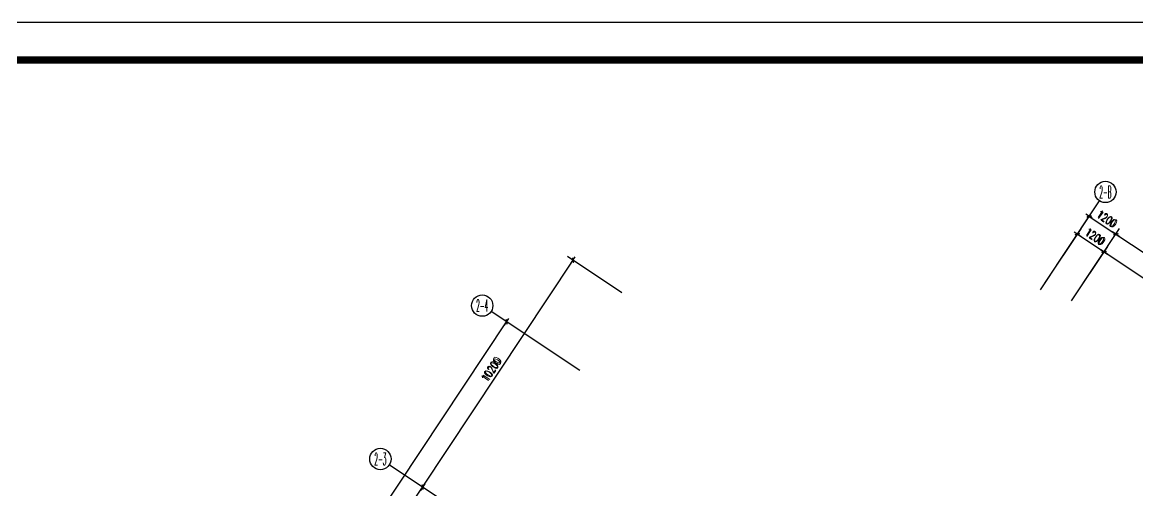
# Model space of a CAD drawing. Extents: x -149393 to 1177518, y -366685 to 296590.
# Drawn here: x 784228 to 826054, y -210219 to -192676 of the extents above; entities that cross this region are included whole.
import ezdxf
from ezdxf.enums import TextEntityAlignment as Align

# ---------------------------------------------------------------- set-up
doc = ezdxf.new("R2010")
doc.units = 0
doc.header["$LTSCALE"] = 1000
doc.header["$MEASUREMENT"] = 0
doc.layers.get('0').update_dxf_attribs({"linetype": 'CONTINUOUS'})
doc.layers.get('Defpoints').update_dxf_attribs({"linetype": 'CONTINUOUS'})
for name, color, linetype in [('AXIS', 3, 'CONTINUOUS'), ('AXIS_TEXT', 7, 'CONTINUOUS'), ('PUB_TITLE', 253, 'CONTINUOUS')]:
    doc.layers.add(name, color=color, linetype=linetype)
doc.styles.add('_TCH_AXIS', font='COMPLEX', dxfattribs={"bigfont": 'GBCBIG'})
doc.styles.add('_TCH_DIM_T3', font='SIMPLEX', dxfattribs={"width": 0.705882, "bigfont": 'GBCBIG'})
doc.styles.add('COMPLEX', font='COMPLEX')
doc.styles.add('DIM_FONT', font='SIMPLEX.shx', dxfattribs={"width": 0.8})
doc.dimstyles.new('_TCH_ARCH&&100', dxfattribs={"dimtxt": 297.5, "dimasz": 100, "dimexe": 250, "dimexo": 300, "dimgap": 126.25, "dimtad": 1, "dimdec": 0, "dimzin": 0, "dimdsep": 46, "dimtxsty": '_TCH_DIM_T3', "dimblk": 'ARCHTICK', "dimcen": 0.09, "dimclrt": 7, "dimazin": 2, "dimtfac": 1, "dimtdec": 0, "dimtix": 1, "dimtmove": 2, "dimatfit": 3, "dimfxl": 1, "dimtolj": 1, "dimtzin": 0, "dimarcsym": 0})
doc.dimstyles.new('DIMN', dxfattribs={"dimtxt": 300, "dimasz": 1, "dimexe": 250, "dimexo": 300, "dimgap": 150, "dimtad": 1, "dimdec": 0, "dimdsep": 46, "dimtxsty": 'DIM_FONT', "dimblk": '_DIMX', "dimcen": 2.5, "dimclrt": 7, "dimadec": 0, "dimazin": 0, "dimtfac": 1, "dimtdec": 0, "dimtix": 1, "dimtmove": 2, "dimatfit": 3, "dimldrblk": '_DIMX', "dimfxl": 1, "dimtolj": 1, "dimarcsym": 0})

# ---------------------------------------------------------------- blocks, each defined once
blk = doc.blocks.new('_DIMX')
blk.add_line((-150, 0), (150, 0))
at = {"const_width": 50}
blk.add_lwpolyline([(-70, -70), (70, 70)], dxfattribs=at)
blk = doc.blocks.new('_ArchTick')
at = {"color": 0, "linetype": 'ByBlock', "const_width": 0.4}
blk.add_lwpolyline([(-0.5, -0.5), (0.5, 0.5)], dxfattribs=at)
blk = doc.blocks.new('*D1373')
at = {"layer": 'AXIS', "color": 0, "lineweight": -2, "transparency": 16777216}
for p, q in [((823576, -203109), (824932, -201069)), ((824793, -201277), (830790, -205261)), ((829573, -207094), (830929, -205053))]:
    blk.add_line(p, q, dxfattribs=at)
at = {"layer": 'Defpoints', "color": 0, "transparency": 16777216}
for p in [(823410, -203359), (830790, -205261), (829407, -207344)]:
    blk.add_point(p, dxfattribs=at)
at = {"layer": 'AXIS', "color": 0, "lineweight": -2, "transparency": 16777216, "xscale": 100, "yscale": 100, "zscale": 100}
for p, rotation in [((824793, -201277), 146.3999999999997), ((830790, -205261), 326.3999999999997)]:
    blk.add_blockref('_ArchTick', p, dxfattribs=dict(at, rotation=rotation))
at = {"layer": 'AXIS', "color": 7, "transparency": 16777216, "insert": (827944, -203040), "char_height": 297.5, "attachment_point": 5, "rotation": 326.4, "style": '_TCH_DIM_T3'}
blk.add_mtext('\\A1;7200', dxfattribs=at)
blk = doc.blocks.new('*D1374')
at = {"layer": 'AXIS', "color": 0, "lineweight": -2, "transparency": 16777216}
for p, q in [((823576, -203109), (825374, -200402)), ((825236, -200611), (831233, -204595)), ((829573, -207094), (831372, -204387))]:
    blk.add_line(p, q, dxfattribs=at)
at = {"layer": 'Defpoints', "color": 0, "transparency": 16777216}
for p in [(823410, -203359), (831233, -204595), (829407, -207344)]:
    blk.add_point(p, dxfattribs=at)
at = {"layer": 'AXIS', "color": 0, "lineweight": -2, "transparency": 16777216, "xscale": 100, "yscale": 100, "zscale": 100}
for p, rotation in [((825236, -200611), 146.3999999999997), ((831233, -204595), 326.3999999999997)]:
    blk.add_blockref('_ArchTick', p, dxfattribs=dict(at, rotation=rotation))
at = {"layer": 'AXIS', "color": 7, "transparency": 16777216, "insert": (828387, -202374), "char_height": 297.5, "attachment_point": 5, "rotation": 326.4, "style": '_TCH_DIM_T3'}
blk.add_mtext('\\A1;7200', dxfattribs=at)
blk = doc.blocks.new('*D1375')
at = {"layer": 'AXIS', "color": 0, "lineweight": -2, "transparency": 16777216}
for p, q in [((822576, -202445), (823932, -200405)), ((823794, -200613), (824793, -201277)), ((823576, -203109), (824932, -201069))]:
    blk.add_line(p, q, dxfattribs=at)
at = {"layer": 'Defpoints', "color": 0, "transparency": 16777216}
for p in [(824793, -201277), (822410, -202695), (823410, -203359)]:
    blk.add_point(p, dxfattribs=at)
at = {"layer": 'AXIS', "color": 0, "lineweight": -2, "transparency": 16777216, "xscale": 100, "yscale": 100, "zscale": 100}
for p, rotation in [((823794, -200613), 146.4000000000012), ((824793, -201277), 326.4000000000012)]:
    blk.add_blockref('_ArchTick', p, dxfattribs=dict(at, rotation=rotation))
at = {"layer": 'AXIS', "color": 7, "transparency": 16777216, "insert": (824446, -200716), "char_height": 297.5, "attachment_point": 5, "rotation": 326.4, "style": '_TCH_DIM_T3'}
blk.add_mtext('\\A1;1200', dxfattribs=at)
blk = doc.blocks.new('*D1376')
at = {"layer": 'AXIS', "color": 0, "lineweight": -2, "transparency": 16777216}
for p, q in [((822576, -202445), (824375, -199738)), ((824237, -199947), (825236, -200611)), ((823576, -203109), (825374, -200402))]:
    blk.add_line(p, q, dxfattribs=at)
at = {"layer": 'Defpoints', "color": 0, "transparency": 16777216}
for p in [(825236, -200611), (822410, -202695), (823410, -203359)]:
    blk.add_point(p, dxfattribs=at)
at = {"layer": 'AXIS', "color": 0, "lineweight": -2, "transparency": 16777216, "xscale": 100, "yscale": 100, "zscale": 100}
for p, rotation in [((824237, -199947), 146.4000000000012), ((825236, -200611), 326.4000000000012)]:
    blk.add_blockref('_ArchTick', p, dxfattribs=dict(at, rotation=rotation))
at = {"layer": 'AXIS', "color": 7, "transparency": 16777216, "insert": (824889, -200050), "char_height": 297.5, "attachment_point": 5, "rotation": 326.4, "style": '_TCH_DIM_T3'}
blk.add_mtext('\\A1;1200', dxfattribs=at)
blk = doc.blocks.new('*D1377')
at = {"layer": 'AXIS', "color": 0, "lineweight": -2, "transparency": 16777216}
for p, q in [((799238, -210084), (804882, -201588)), ((806715, -202806), (804674, -201450)), ((801070, -211301), (799029, -209946))]:
    blk.add_line(p, q, dxfattribs=at)
at = {"layer": 'Defpoints', "color": 0, "transparency": 16777216}
for p in [(804882, -201588), (806965, -202972), (801320, -211467)]:
    blk.add_point(p, dxfattribs=at)
at = {"layer": 'AXIS', "color": 0, "lineweight": -2, "transparency": 16777216, "xscale": 100, "yscale": 100, "zscale": 100}
for p, rotation in [((804882, -201588), 56.39999999999981), ((799238, -210084), 236.3999999999998)]:
    blk.add_blockref('_ArchTick', p, dxfattribs=dict(at, rotation=rotation))
at = {"layer": 'AXIS', "color": 7, "transparency": 16777216, "insert": (801831, -205684), "char_height": 297.5, "attachment_point": 5, "rotation": 56.4, "style": '_TCH_DIM_T3'}
blk.add_mtext('\\A1;10200', dxfattribs=at)
blk = doc.blocks.new('*D1378')
at = {"layer": 'AXIS', "color": 0, "lineweight": -2, "transparency": 16777216}
for p, q in [((801070, -211301), (799029, -209946)), ((795419, -215831), (799238, -210084)), ((797252, -217049), (795211, -215693))]:
    blk.add_line(p, q, dxfattribs=at)
at = {"layer": 'Defpoints', "color": 0, "transparency": 16777216}
for p in [(799238, -210084), (801320, -211467), (797502, -217215)]:
    blk.add_point(p, dxfattribs=at)
at = {"layer": 'AXIS', "color": 0, "lineweight": -2, "transparency": 16777216, "xscale": 100, "yscale": 100, "zscale": 100}
for p, rotation in [((799238, -210084), 56.40000000000044), ((795419, -215831), 236.4000000000005)]:
    blk.add_blockref('_ArchTick', p, dxfattribs=dict(at, rotation=rotation))
at = {"layer": 'AXIS', "color": 7, "transparency": 16777216, "insert": (797099, -212805), "char_height": 297.5, "attachment_point": 5, "rotation": 56.4, "style": '_TCH_DIM_T3'}
blk.add_mtext('\\A1;6900', dxfattribs=at)
blk = doc.blocks.new('*D1380')
at = {"layer": 'AXIS', "color": 0, "lineweight": -2, "transparency": 16777216}
for p, q in [((790935, -221136), (802390, -203894)), ((804888, -205554), (802181, -203756)), ((793433, -222796), (790726, -220997))]:
    blk.add_line(p, q, dxfattribs=at)
at = {"layer": 'Defpoints', "color": 0, "transparency": 16777216}
for p in [(802390, -203894), (805138, -205720), (793683, -222962)]:
    blk.add_point(p, dxfattribs=at)
at = {"layer": 'AXIS', "color": 0, "lineweight": -2, "transparency": 16777216, "xscale": 100, "yscale": 100, "zscale": 100}
for p, rotation in [((802390, -203894), 56.39999999999999), ((790935, -221136), 236.4)]:
    blk.add_blockref('_ArchTick', p, dxfattribs=dict(at, rotation=rotation))
at = {"layer": 'AXIS', "color": 7, "transparency": 16777216, "insert": (796433, -212363), "char_height": 297.5, "attachment_point": 5, "rotation": 56.4, "style": '_TCH_DIM_T3'}
blk.add_mtext('\\A1;20700', dxfattribs=at)
blk = doc.blocks.new('_AXISO')
blk.add_circle((0, 0), 0.5)
at = {"layer": 'AXIS_TEXT', "style": 'COMPLEX', "width": 1.041667}
blk.add_attdef('A', text='', height=0.56, dxfattribs=at).set_placement((-0.25, -0.28), (0.25, -0.28), align=Align.FIT)

msp = doc.modelspace()

# ---------------------------------------------------------------- linework, layer by layer
at = {"layer": 'AXIS'}
for p, q in [((822410.4, -202695.3), (824624, -199363.6)), ((805138.4, -205720.3), (801806.7, -203506.7)), ((801320, -211467.4), (797988.3, -209253.9))]:
    msp.add_line(p, q, dxfattribs=at)
msp.add_circle((824845.4, -199030.4), 400, dxfattribs=at)
at = {"layer": 'PUB_TITLE'}
msp.add_lwpolyline([(731849.9, -192676.1), (850649.9, -192676.1), (850649.9, -276684.6), (731849.9, -276684.6)], close=True, dxfattribs=at)
at = {"layer": 'PUB_TITLE', "const_width": 270.7}
msp.add_lwpolyline([(738921.3, -194090.4), (849235.6, -194090.4), (849235.6, -275270.4), (738921.3, -275270.4), (738921.3, -194090.4)], close=True, dxfattribs=at)

# ---------------------------------------------------------------- block references
at = {"layer": 'AXIS'}
ref = msp.add_blockref('_AXISO', (801473.5, -203285.4), dxfattribs=dict(at, xscale=800, yscale=800, zscale=800))
ref.add_attrib('A', '2-4', dxfattribs={"layer": 'AXIS_TEXT', "height": 452.55, "style": '_TCH_AXIS', "width": 0.33871}).set_placement((801247.2, -203511.6), (801699.8, -203511.6), align=Align.FIT)
ref = msp.add_blockref('_AXISO', (797655.1, -209032.5), dxfattribs=dict(at, xscale=800, yscale=800, zscale=800))
ref.add_attrib('A', '2-3', dxfattribs={"layer": 'AXIS_TEXT', "height": 452.55, "style": '_TCH_AXIS', "width": 0.35}).set_placement((797428.8, -209258.8), (797881.4, -209258.8), align=Align.FIT)

# ---------------------------------------------------------------- texts
at = {"layer": 'AXIS', "color": 7, "style": '_TCH_AXIS', "width": 0.333333}
msp.add_text('2-B', height=452.55, dxfattribs=at).set_placement((824619.1, -199256.7), (825071.6, -199256.7), align=Align.FIT)

# ---------------------------------------------------------------- dimensions: what is measured, and where the dimension line sits
at = {"layer": 'AXIS'}
for p1, p2, distance in [((822410.4, -202695.3), (823409.9, -203359.3), 3300), ((822410.4, -202695.3), (823409.9, -203359.3), 2500), ((823409.9, -203359.3), (829407, -207343.7), 3300), ((823409.9, -203359.3), (829407, -207343.7), 2500), ((801320, -211467.4), (806964.6, -202971.6), 2500), ((793683.2, -222961.8), (805138.4, -205720.3), 3300), ((797501.6, -217214.6), (801320, -211467.4), 2500)]:
    msp.add_aligned_dim(p1=p1, p2=p2, distance=distance, dimstyle='DIMN', dxfattribs=at).render()
for p1, p2, distance, picture, middle in [((822410.4, -202695.3), (823409.9, -203359.3), 3300, '*D1376', (824888.6, -200049.6)), ((822410.4, -202695.3), (823409.9, -203359.3), 2500, '*D1375', (824445.9, -200715.9)), ((823409.9, -203359.3), (829407, -207343.7), 3300, '*D1374', (828386.8, -202373.8)), ((823409.9, -203359.3), (829407, -207343.7), 2500, '*D1373', (827944.1, -203040.2)), ((801320, -211467.4), (806964.6, -202971.6), 2500, '*D1377', (801830.9, -205683.9)), ((793683.2, -222961.8), (805138.4, -205720.3), 3300, '*D1380', (796433.1, -212362.6)), ((797501.6, -217214.6), (801320, -211467.4), 2500, '*D1378', (797099.4, -212805.4))]:
    dim = msp.add_aligned_dim(p1=p1, p2=p2, distance=distance, dimstyle='_TCH_ARCH&&100', dxfattribs=at)
    dim.commit()
    dim.dimension.update_dxf_attribs({"geometry": picture, "text_midpoint": middle})

doc.saveas('drawing.dxf')
